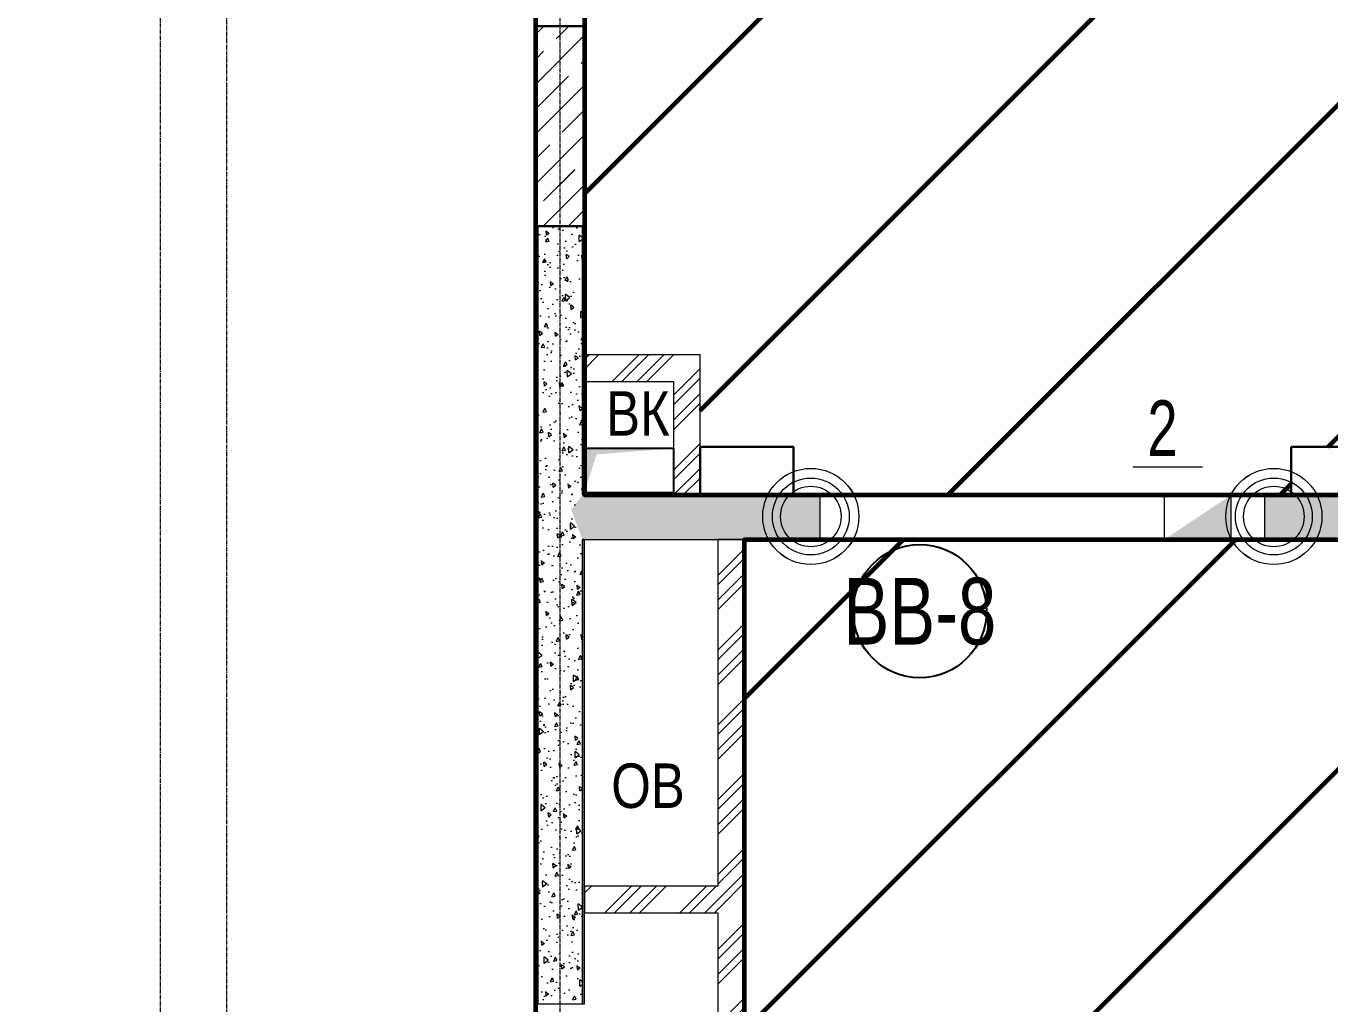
# Model space of a CAD drawing. Header units: millimetres. Extents: x 470010 to 1231400, y -134005 to 421770.
# Drawn here: x 678270 to 684138, y -57011 to -52611 of the extents above; entities that cross this region are included whole.
import ezdxf
from ezdxf.enums import TextEntityAlignment as Align

# ---------------------------------------------------------------- set-up
doc = ezdxf.new("R2010")
doc.units = ezdxf.units.MM
doc.linetypes.add('CENTER2', pattern=[28.575, 19.05, -3.175, 3.175, -3.175])
doc.linetypes.add('HIDDEN2', pattern=[4.7625, 3.175, -1.5875])
doc.layers.get('Defpoints').update_dxf_attribs({"color": 140})
for name, color, linetype, lineweight in [('0) шп потолок', 3, 'Continuous', 60), ('АР_Витраж марка', 140, 'Continuous', 9), ('АР_Колонны', 70, 'Continuous', 30), ('АР_Отв. марка', 4, 'Continuous', 9), ('АР_Отверстия', 1, 'Continuous', 9), ('АР_Стены ЖБ', 7, 'Continuous', 35), ('АР_Стены кирпич', 32, 'Continuous', 20), ('АР_Стены ПЕНОблок', 52, 'Continuous', 20), ('АР_Тонкая', 254, 'Continuous', 5), ('АР_Штриховка', 8, 'Continuous', 0), ('ВК_Шахты', 5, 'Continuous', 9), ('СС_Отверстия', 72, 'Continuous', 9)]:
    doc.layers.add(name, color=color, linetype=linetype, lineweight=lineweight)
doc.layers.add('АР_Делит', color=120, linetype='Continuous', lineweight=0, plot=False)
doc.layers.add('РД_Проем', color=230, linetype='Continuous', lineweight=0, plot=False)
for name, color, linetype, lineweight, true_color in [('МАГНИТЫ', 7, 'Continuous', 30, 0xd100d1), ('РД_Оси_100', 7, 'Continuous', 0, 0x525252), ('РД_проем_инж перемыч_фахверк', 7, 'Continuous', 18, 0xff1f1f)]:
    doc.layers.add(name, color=color, linetype=linetype, lineweight=lineweight, true_color=true_color)
doc.layers.add('РД_Витраж_вн', color=7, linetype='Continuous', true_color=0x148aff)
doc.styles.add('Arial0', font='arial.ttf')
doc.styles.add('Arial_09', font='ARIALN.TTF', dxfattribs={"width": 0.9})
doc.styles.add('style1', font='ARIALN.TTF')
pattern_1 = [(45, (602274.53, -216024.5), (-168.3798, 168.3798), []), (45, (602386.78, -216024.5), (-168.3798, 168.3798), [])]
pattern_2 = [(45, (-63444.08, -115658.25), (-168.3798, 168.3798), []), (45, (-63331.83, -115658.25), (-168.3798, 168.3798), [])]

# ---------------------------------------------------------------- blocks, each defined once
blk = doc.blocks.new('СОШ_2200_АР_ОСИ_М100_28.05.24')
at = {"layer": 'РД_Оси_100', "color": 251, "linetype": 'CENTER2', "true_color": 0x636466}
for points in [[(5849.555, 139938.679), (6000, 139538.679), (6000, -6194.559)], [(6300, -6195.83), (6300, 139538.679), (6450, 139938.679)], [(7800, -6155), (7800, 139938.679)]]:
    blk.add_lwpolyline(points, dxfattribs=at)
blk = doc.blocks.new('MOK-МаркаПроема инж.')
blk.add_line((-1.328, -1.754), (1.802, -1.754))
at = {"color": 0, "style": 'Arial0', "width": 0.7}
blk.add_attdef('АР-ПРОЕМ:Коробка', text='', height=2.5, dxfattribs=at).set_placement((0, 0), align=Align.MIDDLE)
blk = doc.blocks.new('МаркаВитража1')
at = {"layer": 'Defpoints'}
blk.add_circle((0, 0), 3, dxfattribs=at)
at = {"color": 0, "linetype": 'ByBlock', "lineweight": -2, "style": 'Arial_09', "width": 0.9}
blk.add_attdef('АР-ОКНО:НАИМЕНОВАНИЕ', text='', height=3, dxfattribs=at).set_placement((0, 0), align=Align.MIDDLE)
blk = doc.blocks.new('A$C9108343f')
at = {"layer": 'АР_Штриховка', "linetype": 'Continuous', "lineweight": 0, "true_color": 0x000000}
h = blk.add_hatch(dxfattribs=at)
h.set_pattern_fill('AR-CONC', color=18, angle=45, style=0)
h.set_pattern_definition([(95, (-63444.08, -115658.25), (140.09465, 117.55338), [19.05, -209.55]), (40, (-63444.08, -115658.25), (-160.01845, 110.17673), [15.24, -167.64058]), (145.45144, (-63432.4, -115648.45), (-19.9238, 227.7301), [16.19, -178.09024]), (91.1842, (-63480, -115622.33), (221.41024, 161.9534), [28.575, -314.325]), (141.63556, (-63461.55, -115608.83), (-7.0866, 342.82676), [24.28502, -267.1356]), (36.18415, (-63480, -115622.33), (-7.0866, 342.82676), [22.85997, -251.45973]), (66, (-63453.06, -115613.35), (179.51998, 34.89515), [19.05, -209.55]), (11, (-63453.06, -115613.35), (-86.53993, 173.9412), [15.24, -167.64]), (116.45145, (-63438.1, -115610.44), (92.98005, 208.83634), [16.19, -178.08994]), (82.5, (-63444.08, -115658.25), (-57.60547, 61.973414), [0, -165.608, 0, -170.18, 0, -168.275]), (52.5, (-63444.08, -115658.25), (-23.589727, 118.087), [0, -97.028, 0, -161.798, 0, -64.135]), (12.5, (-63484.135, -115698.3), (99.927863, 91.826196), [0, -63.5, 0, -198.12, 0, -262.89]), (2.5, (-63502.1, -115716.26), (86.763904, 122.72239), [0, -82.55, 0, -131.572, 0, -186.69])])
h.paths.add_polyline_path([(14855, 43355), (15055, 43355), (15055, 43885), (14855, 43885)], flags=0)
h.paths.add_polyline_path([(14855, 43885), (15055, 43885), (15055, 45445), (15005, 45578.3), (14855, 45645)], flags=0)
h.paths.add_polyline_path([(14855, 45645), (15005, 45578.3), (15055, 45645), (15055, 46155), (14855, 46155)], flags=0)
h.paths.add_polyline_path([(14855, 46155), (15055, 46155), (15055, 46855), (14855, 46855)], flags=0)
h = blk.add_hatch(dxfattribs=at)
h.set_pattern_fill('ANSI32', color=18, scale=25, style=0)
h.set_pattern_definition([(45, (-63444.08, -115658.25), (-168.3798, 168.3798), []), (45, (-63331.83, -115658.25), (-168.3798, 168.3798), [])])
h.paths.add_polyline_path([(15065, 46275), (15065, 46155), (15465, 46155), (15585, 46275)], flags=0)
h = blk.add_hatch(dxfattribs=at)
h.set_pattern_fill('ANSI32', color=18, scale=25, angle=-360, style=0)
h.set_pattern_definition(pattern_2)
h.paths.add_polyline_path([(15585, 46275), (15465, 46155), (15465, 45645), (15585, 45645)], flags=0)
h = blk.add_hatch(dxfattribs=at)
h.set_pattern_fill('AR-CONC', color=18, angle=405, style=0)
h.set_pattern_definition([(95, (-63444.08, -115658.25), (140.09465, 117.55338), [19.05, -209.55]), (40, (-63444.08, -115658.25), (-160.01845, 110.17673), [15.24, -167.64058]), (145.45144, (-63432.4, -115648.45), (-19.9238, 227.7301), [16.19, -178.09024]), (91.1842, (-63480, -115622.33), (221.41024, 161.9534), [28.575, -314.325]), (141.63556, (-63461.55, -115608.83), (-7.0866, 342.82676), [24.28502, -267.1356]), (36.18415, (-63480, -115622.33), (-7.0866, 342.82676), [22.85997, -251.45973]), (66, (-63453.06, -115613.35), (179.51998, 34.89515), [19.05, -209.55]), (11, (-63453.06, -115613.35), (-86.53993, 173.9412), [15.24, -167.64]), (116.45145, (-63438.1, -115610.44), (92.98005, 208.83634), [16.19, -178.08994]), (82.5, (-63444.08, -115658.25), (-57.60547, 61.973414), [0, -165.608, 0, -170.18, 0, -168.275]), (52.5, (-63444.08, -115658.25), (-23.589727, 118.087), [0, -97.028, 0, -161.798, 0, -64.135]), (12.5, (-63484.135, -115698.3), (99.927863, 91.826196), [0, -63.5, 0, -198.12, 0, -262.89]), (2.5, (-63502.1, -115716.26), (86.763904, 122.72239), [0, -82.55, 0, -131.572, 0, -186.69])])
h.paths.add_polyline_path([(19345, 45445), (19345, 45645), (18945, 45645), (18945, 45445)], flags=0)
h.paths.add_polyline_path([(18945, 45445), (18945, 45645), (18125, 45645), (18125, 45445)], flags=0)
h.paths.add_polyline_path([(16125, 45445), (16125, 45645), (15465, 45645), (15465, 45445)], flags=0)
h.paths.add_polyline_path([(15465, 45445), (15465, 45645), (15055, 45645), (15005, 45578.3), (15055, 45445)], flags=0)
h = blk.add_hatch(dxfattribs=at)
h.set_pattern_fill('ANSI32', color=18, scale=25, angle=-360, style=0)
h.set_pattern_definition([(45, (-63444.08, -115658.25), (-168.3798, 168.3798), []), (45, (-63331.83, -115658.25), (-168.3798, 168.3798), [])])
h.paths.add_polyline_path([(15785, 45445), (15665, 45445), (15665, 43885), (15695, 43845), (15785, 43885)], flags=0)
h.paths.add_polyline_path([(15785, 43885), (15695, 43845), (15665, 43765), (15665, 43052.1), (15785, 42932.1)], flags=0)
h = blk.add_hatch(dxfattribs=at)
h.set_pattern_fill('ANSI32', color=18, scale=25, angle=360, style=0)
h.set_pattern_definition(pattern_2)
h.paths.add_polyline_path([(15665, 43765), (15695, 43845), (15665, 43885), (15065, 43885), (15065, 43765)], flags=0)
at = {"layer": 'СС_Отверстия', "linetype": 'Continuous', "lineweight": 5, "true_color": 0x000000}
for points in [[(17975, 45445), (17975, 45645), (17825, 45545)], [(17675, 45445), (17975, 45445), (17825, 45545)]]:
    blk.add_hatch(color=18, dxfattribs=at).paths.add_polyline_path(points, flags=0)
at = {"color": 18, "linetype": 'Continuous', "true_color": 0x000000}
for p, q in [((15065, 45655), (15065, 45855)), ((15065, 45855), (15465, 45855)), ((15065, 45655), (15065, 45855)), ((15065, 45855), (15465, 45855)), ((15465, 45855), (15465, 45655)), ((15465, 45855), (15465, 45655)), ((15465, 45655), (15065, 45655)), ((15465, 45655), (15065, 45655))]:
    blk.add_line(p, q, dxfattribs=at)
blk.add_solid([(15065, 45655), (15065, 45855), (15118.8, 45827.7), (15465, 45855)], dxfattribs=at)
blk.add_solid([(15065, 45655), (15065, 45855), (15118.8, 45827.7), (15465, 45855)], dxfattribs=at)
at = {"layer": '0) шп потолок'}
for points in [[(19359, 70530), (15065, 70530), (15065, 45645), (19359, 45645), (19359, 68065)], [(14845, 43275.2), (14845, 51955), (7275, 51955), (7275, 42855), (13825, 42855)], [(15785, 42835), (15785, 45445), (18775, 45445), (18775, 42835)]]:
    blk.add_lwpolyline(points, dxfattribs=at)
at = {"layer": 'АР_Делит', "color": 18, "true_color": 0x000000}
for centre, radius in [((16083, 45548.4), 216.3), ((16083, 45548.4), 173), ((18166.9, 45548.4), 216.3), ((18166.9, 45548.4), 173), ((16083, 45548.4), 136.2), ((18166.9, 45548.4), 136.2)]:
    blk.add_circle(centre, radius, dxfattribs=at)
at = {"layer": 'АР_Колонны', "color": 18, "linetype": 'HIDDEN2', "lineweight": 25, "true_color": 0x000000}
for p, q in [((14845, 47755), (15065, 47755)), ((14845, 46855), (14845, 47755)), ((15065, 47755), (15065, 46855)), ((15065, 46855), (14845, 46855))]:
    blk.add_line(p, q, dxfattribs=at)
at = {"layer": 'АР_Колонны', "color": 18, "linetype": 'Continuous', "lineweight": 15, "true_color": 0x000000}
for p, q in [((15065, 47755), (14845, 47755)), ((14845, 47755), (14845, 46855)), ((15065, 47755), (14845, 47755)), ((14845, 47755), (14845, 46855)), ((15065, 46855), (15065, 47755)), ((15065, 46855), (15065, 47755)), ((14845, 46855), (15065, 46855)), ((14845, 46855), (15065, 46855))]:
    blk.add_line(p, q, dxfattribs=at)
at = {"layer": 'АР_Стены ЖБ', "color": 18, "linetype": 'Continuous', "lineweight": 30, "true_color": 0x000000}
for p, q in [((15065, 47755), (14845, 47755)), ((14845, 47755), (14845, 46855)), ((15065, 46855), (15065, 47755)), ((14845, 46855), (15065, 46855))]:
    blk.add_line(p, q, dxfattribs=at)
at = {"layer": 'АР_Стены кирпич', "color": 18, "linetype": 'Continuous', "lineweight": 20, "true_color": 0x000000}
for p, q in [((15065, 46275), (15065, 46155)), ((15585, 46275), (15065, 46275)), ((15585, 45645), (15585, 46275)), ((15065, 46155), (15465, 46155)), ((15465, 46155), (15465, 45645)), ((15465, 45645), (15585, 45645)), ((15785, 45445), (15665, 45445)), ((15665, 45445), (15665, 43885)), ((15785, 43885), (15785, 45445)), ((15665, 43885), (15065, 43885)), ((15065, 43885), (15065, 43765)), ((15785, 42932.1), (15785, 43885)), ((15065, 43765), (15665, 43765)), ((15665, 43765), (15665, 43052.1))]:
    blk.add_line(p, q, dxfattribs=at)
at = {"layer": 'АР_Стены ПЕНОблок', "color": 18, "linetype": 'Continuous', "lineweight": 20, "true_color": 0x000000}
for p, q in [((15055, 46855), (14855, 46855)), ((14855, 46855), (14855, 46155)), ((15055, 46155), (15055, 46855)), ((14855, 46155), (14855, 45645)), ((15055, 45645), (15055, 46155)), ((14855, 45645), (14855, 43885)), ((15465, 45645), (15055, 45645)), ((16125, 45645), (15465, 45645)), ((16125, 45445), (16125, 45645)), ((18945, 45645), (18125, 45645)), ((18125, 45645), (18125, 45445)), ((15055, 43885), (15055, 45445)), ((15055, 45445), (15465, 45445)), ((15465, 45445), (16125, 45445)), ((18125, 45445), (18945, 45445)), ((14855, 43885), (14855, 43355)), ((15055, 43355), (15055, 43885)), ((14855, 43355), (15055, 43355))]:
    blk.add_line(p, q, dxfattribs=at)
at = {"layer": 'АР_Тонкая', "color": 18, "linetype": 'Continuous', "lineweight": 0, "true_color": 0x000000}
for p, q in [((14855, 46855), (14845, 46855)), ((14845, 46855), (14845, 46155)), ((14855, 46155), (14855, 46855)), ((15065, 46855), (15055, 46855)), ((15055, 46855), (15055, 46155)), ((15065, 46155), (15065, 46855)), ((14845, 46155), (14845, 45645)), ((14855, 45645), (14855, 46155)), ((15055, 46155), (15055, 45645)), ((15065, 45645), (15065, 46155)), ((14845, 45645), (14845, 43885)), ((14855, 43885), (14855, 45645)), ((15065, 45445), (15055, 45445)), ((15055, 45445), (15055, 43885)), ((15065, 43885), (15065, 45445)), ((14845, 43885), (14845, 43355)), ((14855, 43355), (14855, 43885)), ((15055, 43885), (15055, 43355)), ((15065, 43355), (15065, 43885)), ((14845, 43355), (14855, 43355)), ((15055, 43355), (15065, 43355))]:
    blk.add_line(p, q, dxfattribs=at)
at = {"layer": 'АР_Штриховка', "color": 18, "linetype": 'Continuous', "lineweight": 5, "true_color": 0x000000}
for p, q in [((14845, 47718.7), (14881.2, 47755)), ((14845, 47494.2), (15065, 47714.2)), ((14936.7, 47698.2), (14993.5, 47755)), ((14908.7, 47670.2), (14908.7, 47670.2)), ((14845, 47606.5), (14880.6, 47642.1)), ((15049, 47586), (15065, 47602)), ((14852.5, 47389.5), (14992.8, 47529.8)), ((15020.9, 47557.9), (15020.9, 47557.9)), ((14845, 47269.7), (15065, 47489.7)), ((14964.8, 47277.3), (15065, 47377.5)), ((14845, 47045.2), (15065, 47265.2)), ((14936.7, 47249.2), (14936.7, 47249.2)), ((14845, 47157.5), (14908.7, 47221.1)), ((15049, 47137), (15049, 47137)), ((14880.6, 46968.6), (15020.9, 47108.9)), ((14879.3, 46855), (15065, 47040.7)), ((14852.5, 46940.5), (14852.5, 46940.5)), ((14992.8, 46856.3), (15065, 46928.4))]:
    blk.add_line(p, q, dxfattribs=at)
at = {"layer": 'МАГНИТЫ', "color": 18, "true_color": 0x000000}
for p, q in [((15585, 45645), (15585, 45861.7)), ((15585, 45861.7), (16004.6, 45861.7)), ((16004.6, 45861.7), (16004.6, 45645)), ((18665, 45861.7), (18245.3, 45861.7)), ((18245.3, 45861.7), (18245.3, 45645)), ((16004.6, 45645), (15585, 45645)), ((18245.3, 45645), (18665, 45645))]:
    blk.add_line(p, q, dxfattribs=at)
at = {"layer": 'РД_Витраж_вн', "color": 18, "linetype": 'Continuous', "lineweight": 15, "true_color": 0x000000}
for p, q in [((16125, 45645), (18125, 45645)), ((16125, 45445), (18125, 45445))]:
    blk.add_line(p, q, dxfattribs=at)
at = {"layer": 'РД_Проем', "color": 18, "linetype": 'Continuous', "lineweight": 15, "true_color": 0x000000}
for p, q in [((16125, 45645), (18125, 45645)), ((16125, 45445), (18125, 45445))]:
    blk.add_line(p, q, dxfattribs=at)
at = {"layer": 'РД_проем_инж перемыч_фахверк', "color": 18, "linetype": 'Continuous', "lineweight": 15, "true_color": 0x000000}
for p, q in [((16125, 45645), (18125, 45645)), ((16125, 45445), (18125, 45445))]:
    blk.add_line(p, q, dxfattribs=at)
at = {"layer": 'СС_Отверстия', "color": 18, "linetype": 'Continuous', "lineweight": 9, "true_color": 0x000000}
for p, q in [((17975, 45645), (17675, 45645)), ((17675, 45445), (17675, 45645)), ((17975, 45445), (17975, 45645)), ((17975, 45445), (17675, 45445))]:
    blk.add_line(p, q, dxfattribs=at)
at = {"layer": 'АР_Витраж марка', "color": 18, "linetype": 'Continuous', "lineweight": 15, "true_color": 0x000000, "xscale": 100, "yscale": 100, "zscale": 100}
blk.add_blockref('МаркаВитража1', (16573.7, 45122.2), dxfattribs=at).add_auto_attribs({'АР-ОКНО:НАИМЕНОВАНИЕ': 'ВВ-8'})
at = {"layer": 'АР_Отв. марка', "color": 18, "linetype": 'Continuous', "lineweight": 15, "true_color": 0x000000, "xscale": 100, "yscale": 100, "zscale": 100}
blk.add_blockref('MOK-МаркаПроема инж.', (17665.6, 45947.7, 580), dxfattribs=at).add_auto_attribs({'АР-ПРОЕМ:Коробка': '2'})
at = {"layer": 'РД_Оси_100'}
blk.add_blockref('СОШ_2200_АР_ОСИ_М100_28.05.24', (7155, 6755), dxfattribs=at)
at = {"layer": 'Defpoints', "color": 18, "true_color": 0x000000, "style": 'style1'}
for p in [(143949.3, 316089.1), (143975, 281639.5), (143890.4, 273244.7), (143840, 264276.8), (143967.8, 254892.4), (12252, 104178.1), (12382.6, 96023.1)]:
    blk.add_attdef('АР-ПОМЕЩЕНИЕ:НАИМЕНОВАНИЕ', text='', height=100, dxfattribs=at).set_placement(p, align=Align.MIDDLE)
at = {"layer": 'Defpoints', "color": 18, "true_color": 0x000000, "style": 'style1', "flags": 8}
for p in [(143951.3, 279099.1), (143848.3, 269251.1), (143875.3, 260094.2), (144049.7, 250824.7), (163419.3, 238153.4), (155897.5, 237966), (183037.2, 237966), (143342.9, 237876.2)]:
    blk.add_attdef('АР-ПОМЕЩЕНИЕ:НАИМЕНОВАНИЕ', text='', height=100, dxfattribs=at).set_placement(p, align=Align.MIDDLE)
at = {"layer": 'АР_Отверстия', "color": 18, "true_color": 0x000000, "style": 'style1'}
blk.add_text('ОВ', height=200, dxfattribs=at).set_placement((15184.9, 44236.9))
at = {"layer": 'ВК_Шахты', "color": 18, "true_color": 0x000000, "style": 'style1'}
blk.add_text('ВК', height=200, dxfattribs=at).set_placement((15161.8, 45912))

msp = doc.modelspace()

# ---------------------------------------------------------------- hatches: boundary and pattern name
at = {"layer": '0) шп потолок'}
h = msp.add_hatch(dxfattribs=at)
h.set_pattern_fill('ANSI31', color=3, scale=333)
h.paths.add_polyline_path([(685063.57, -43411.242), (685063.57, -42811.242), (685063.57, -42611.242), (685063.57, -42011.242), (685063.57, -41861.242), (685063.57, -40961.242), (685063.57, -39861.242), (685063.57, -39651.242), (685063.57, -38161.242), (685063.57, -37586.487), (684843.57, -37586.487), (684843.57, -37296.487), (685063.57, -37296.487), (685063.57, -36061.242), (685063.57, -35161.242), (685063.57, -34061.242), (685063.57, -32711.242), (685063.57, -32521.242), (685073.57, -32301.242), (692853.57, -32301.242), (692853.57, -32011.242), (692863.047, -28611.242), (692853.57, -28611.242), (692853.57, -27711.242), (692863.831, -26236.242), (689593.57, -26236.242), (689593.57, -25336.242), (687593.57, -25336.242), (687593.57, -25336.242), (686818.57, -25336.242), (686818.57, -29836.242), (685077.58, -29836.242), (682453.57, -29836.242), (682453.57, -30256.242), (680783.57, -30256.242), (680783.57, -54091.242), (681303.57, -54091.242), (681303.57, -54504.57), (681723.244, -54504.57), (681723.244, -54721.242), (683963.896, -54721.242), (683963.896, -54504.57), (684383.57, -54504.57), (684383.57, -54721.242), (684543.57, -54721.242), (684543.57, -54091.242), (684543.57, -52221.242), (685063.57, -52221.242), (685063.57, -51311.242), (685063.57, -50111.242), (685063.57, -49811.242), (685063.57, -46911.242), (685063.57, -46311.242), (685063.57, -45411.242)])
h = msp.add_hatch(dxfattribs=at)
h.set_pattern_fill('ANSI31', color=3, scale=333)
h.paths.add_polyline_path([(700363.966, -68211.242), (700363.966, -67611.242), (699673.57, -67611.242), (699673.57, -67311.242), (695193.57, -67311.242), (695193.57, -68210.434), (694903.511, -68210.544), (693273.563, -68211.166), (693073.563, -68211.242), (692873.57, -68211.242), (691173.57, -68211.242), (684173.57, -68211.242), (684173.57, -68011.242), (684173.57, -65811.242), (684173.57, -65611.242), (684173.57, -64311.242), (684173.57, -59911.242), (684823.57, -59911.242), (684823.57, -59691.242), (685063.57, -59691.242), (685063.57, -57531.242), (684493.57, -57531.242), (684493.57, -54921.242), (681503.566, -54921.242), (681503.566, -57531.242), (680783.57, -57531.242), (680783.57, -58211.242), (680783.57, -58511.242), (680783.57, -61411.242), (680783.57, -61911.242), (680783.57, -62811.242), (680783.57, -66801.242), (680773.57, -67021.242), (679573.57, -67021.242), (672993.57, -67021.242), (672993.57, -67611.257), (672973.57, -67597.767), (672973.57, -70161.242), (672993.57, -70161.242), (672993.57, -70351.242), (673213.57, -70351.242), (673213.57, -70701.242), (679573.57, -70701.242), (679573.57, -70421.242), (680773.57, -70421.242), (680774.132, -70421.242), (680774.132, -70734.234), (680773.57, -70734.796), (680773.57, -72201.242), (682173.57, -72201.242), (684173.57, -72201.242), (684173.57, -72168.693), (698794.179, -72168.693), (698794.179, -71911.242), (699673.57, -71911.242), (699673.57, -71911.242), (700363.966, -71911.242)])
h.paths.add_polyline_path([(684404.826, -59899.073), (684791.115, -59899.073), (684791.115, -59598.459), (684404.826, -59598.459)], flags=24)
at = {"layer": 'АР_Штриховка', "linetype": 'Continuous', "lineweight": 0, "true_color": 0x000000}
h = msp.add_hatch(dxfattribs=at)
h.set_pattern_fill('AR-CONC', color=18, angle=45, style=0)
h.set_pattern_definition([(95, (602274.53, -216024.49), (140.09465, 117.55338), [19.05, -209.55]), (40, (602274.53, -216024.5), (-160.01845, 110.17673), [15.24, -167.64058]), (145.45144, (602286.2, -216014.7), (-19.9238, 227.7301), [16.19, -178.09024]), (91.1842, (602238.6, -215988.57), (221.41024, 161.9534), [28.575, -314.325]), (141.63556, (602257.06, -215975.07), (-7.0866, 342.82676), [24.28502, -267.1356]), (36.18415, (602238.6, -215988.57), (-7.0866, 342.82676), [22.85997, -251.45973]), (66, (602265.55, -215979.59), (179.51998, 34.89515), [19.05, -209.55]), (11, (602265.55, -215979.59), (-86.53993, 173.9412), [15.24, -167.64]), (116.45145, (602280.51, -215976.68), (92.98005, 208.83634), [16.19, -178.08994]), (82.5, (602274.53, -216024.49), (-57.60547, 61.973414), [0, -165.608, 0, -170.18, 0, -168.275]), (52.5, (602274.53, -216024.49), (-23.589727, 118.087), [0, -97.028, 0, -161.798, 0, -64.135]), (12.5, (602234.48, -216064.544), (99.927863, 91.826196), [0, -63.5, 0, -198.12, 0, -262.89]), (2.5, (602216.52, -216082.5), (86.763904, 122.72239), [0, -82.55, 0, -131.572, 0, -186.69])])
h.paths.add_polyline_path([(680573.57, -57011.242), (680773.57, -57011.242), (680773.57, -56481.242), (680573.57, -56481.242)], flags=0)
h.paths.add_polyline_path([(680573.57, -56481.242), (680773.57, -56481.242), (680773.57, -54921.242), (680723.57, -54787.909), (680573.57, -54721.242)], flags=0)
h.paths.add_polyline_path([(680573.57, -54721.242), (680723.57, -54787.909), (680773.57, -54721.242), (680773.57, -54211.242), (680573.57, -54211.242)], flags=0)
h.paths.add_polyline_path([(680573.57, -54211.242), (680773.57, -54211.242), (680773.57, -53511.242), (680573.57, -53511.242)], flags=0)
h = msp.add_hatch(dxfattribs=at)
h.set_pattern_fill('ANSI32', color=18, scale=25, style=0)
h.set_pattern_definition([(45, (602274.53, -216024.5), (-168.3798, 168.3798), []), (45, (602386.78, -216024.5), (-168.3798, 168.3798), [])])
h.paths.add_polyline_path([(680783.57, -54091.242), (680783.57, -54211.242), (681183.57, -54211.242), (681303.57, -54091.242)], flags=0)
h = msp.add_hatch(dxfattribs=at)
h.set_pattern_fill('ANSI32', color=18, scale=25, angle=-360, style=0)
h.set_pattern_definition(pattern_1)
h.paths.add_polyline_path([(681303.57, -54091.242), (681183.57, -54211.242), (681183.57, -54721.242), (681303.57, -54721.242)], flags=0)
h = msp.add_hatch(dxfattribs=at)
h.set_pattern_fill('AR-CONC', color=18, angle=405, style=0)
h.set_pattern_definition([(95, (602274.53, -216024.49), (140.09465, 117.55338), [19.05, -209.55]), (40, (602274.53, -216024.5), (-160.01845, 110.17673), [15.24, -167.64058]), (145.45144, (602286.2, -216014.7), (-19.9238, 227.7301), [16.19, -178.09024]), (91.1842, (602238.6, -215988.57), (221.41024, 161.9534), [28.575, -314.325]), (141.63556, (602257.06, -215975.07), (-7.0866, 342.82676), [24.28502, -267.1356]), (36.18415, (602238.6, -215988.57), (-7.0866, 342.82676), [22.85997, -251.45973]), (66, (602265.55, -215979.59), (179.51998, 34.89515), [19.05, -209.55]), (11, (602265.55, -215979.59), (-86.53993, 173.9412), [15.24, -167.64]), (116.45145, (602280.51, -215976.68), (92.98005, 208.83634), [16.19, -178.08994]), (82.5, (602274.53, -216024.49), (-57.60547, 61.973414), [0, -165.608, 0, -170.18, 0, -168.275]), (52.5, (602274.53, -216024.49), (-23.589727, 118.087), [0, -97.028, 0, -161.798, 0, -64.135]), (12.5, (602234.48, -216064.544), (99.927863, 91.826196), [0, -63.5, 0, -198.12, 0, -262.89]), (2.5, (602216.52, -216082.5), (86.763904, 122.72239), [0, -82.55, 0, -131.572, 0, -186.69])])
h.paths.add_polyline_path([(685063.57, -54921.242), (685063.57, -54721.242), (684663.57, -54721.242), (684663.57, -54921.242)], flags=0)
h.paths.add_polyline_path([(684663.57, -54921.242), (684663.57, -54721.242), (683843.57, -54721.242), (683843.57, -54921.242)], flags=0)
h.paths.add_polyline_path([(681843.57, -54921.242), (681843.57, -54721.242), (681183.57, -54721.242), (681183.57, -54921.242)], flags=0)
h.paths.add_polyline_path([(681183.57, -54921.242), (681183.57, -54721.242), (680773.57, -54721.242), (680723.57, -54787.909), (680773.57, -54921.242)], flags=0)
h = msp.add_hatch(dxfattribs=at)
h.set_pattern_fill('ANSI32', color=18, scale=25, angle=-360, style=0)
h.set_pattern_definition([(45, (602274.53, -216024.5), (-168.3798, 168.3798), []), (45, (602386.78, -216024.5), (-168.3798, 168.3798), [])])
h.paths.add_polyline_path([(681503.566, -54921.242), (681383.566, -54921.242), (681383.566, -56481.242), (681413.566, -56521.242), (681503.566, -56481.242)], flags=0)
h.paths.add_polyline_path([(681503.566, -56481.242), (681413.566, -56521.242), (681383.566, -56601.242), (681383.566, -57314.19), (681503.566, -57434.19)], flags=0)
h = msp.add_hatch(dxfattribs=at)
h.set_pattern_fill('ANSI32', color=18, scale=25, angle=360, style=0)
h.set_pattern_definition(pattern_1)
h.paths.add_polyline_path([(681383.566, -56601.242), (681413.566, -56521.242), (681383.566, -56481.242), (680783.57, -56481.242), (680783.57, -56601.242)], flags=0)
at = {"layer": 'СС_Отверстия', "linetype": 'Continuous', "lineweight": 5, "true_color": 0x000000}
for points in [[(683693.57, -54921.242), (683693.57, -54721.242), (683543.57, -54821.242)], [(683393.57, -54921.242), (683693.57, -54921.242), (683543.57, -54821.242)]]:
    msp.add_hatch(color=18, dxfattribs=at).paths.add_polyline_path(points, flags=0)

# ---------------------------------------------------------------- linework, layer by layer
at = {"color": 18, "linetype": 'Continuous', "true_color": 0x000000}
for p, q in [((680783.57, -54711.242), (680783.57, -54511.242)), ((680783.57, -54511.242), (681183.57, -54511.242)), ((680783.57, -54711.242), (680783.57, -54511.242)), ((680783.57, -54511.242), (681183.57, -54511.242)), ((681183.57, -54511.242), (681183.57, -54711.242)), ((681183.57, -54511.242), (681183.57, -54711.242)), ((681183.57, -54711.242), (680783.57, -54711.242)), ((681183.57, -54711.242), (680783.57, -54711.242))]:
    msp.add_line(p, q, dxfattribs=at)
msp.add_solid([(680783.57, -54711.242), (680783.57, -54511.242), (680837.429, -54538.558), (681183.57, -54511.242)], dxfattribs=at)
msp.add_solid([(680783.57, -54711.242), (680783.57, -54511.242), (680837.429, -54538.558), (681183.57, -54511.242)], dxfattribs=at)
at = {"layer": '0) шп потолок'}
for points in [[(685077.58, -29836.242), (680783.57, -29836.242), (680783.57, -54721.242), (685077.58, -54721.242), (685077.58, -32301.242)], [(680563.57, -57091.084), (680563.57, -48411.242), (672993.566, -48411.242), (672993.566, -57511.242), (679543.57, -57511.242)], [(681503.566, -57531.242), (681503.566, -54921.242), (684493.57, -54921.242), (684493.57, -57531.242)]]:
    msp.add_lwpolyline(points, dxfattribs=at)
at = {"layer": 'АР_Делит', "color": 18, "true_color": 0x000000}
for centre, radius in [((681801.65, -54817.855), 216.336), ((683885.49, -54817.855), 216.336), ((681801.65, -54817.855), 173.036), ((681801.65, -54817.855), 136.212), ((683885.49, -54817.855), 173.036), ((683885.49, -54817.855), 136.212)]:
    msp.add_circle(centre, radius, dxfattribs=at)
at = {"layer": 'АР_Колонны', "color": 18, "linetype": 'HIDDEN2', "lineweight": 25, "true_color": 0x000000}
for p, q in [((680563.57, -52611.242), (680783.57, -52611.242)), ((680563.57, -53511.242), (680563.57, -52611.242)), ((680783.57, -52611.242), (680783.57, -53511.242)), ((680783.57, -53511.242), (680563.57, -53511.242))]:
    msp.add_line(p, q, dxfattribs=at)
at = {"layer": 'АР_Колонны', "color": 18, "linetype": 'Continuous', "lineweight": 15, "true_color": 0x000000}
for p, q in [((680783.57, -52611.242), (680563.57, -52611.242)), ((680563.57, -52611.242), (680563.57, -53511.242)), ((680783.57, -52611.242), (680563.57, -52611.242)), ((680563.57, -52611.242), (680563.57, -53511.242)), ((680783.57, -53511.242), (680783.57, -52611.242)), ((680783.57, -53511.242), (680783.57, -52611.242)), ((680563.57, -53511.242), (680783.57, -53511.242)), ((680563.57, -53511.242), (680783.57, -53511.242))]:
    msp.add_line(p, q, dxfattribs=at)
at = {"layer": 'АР_Стены ЖБ', "color": 18, "linetype": 'Continuous', "lineweight": 30, "true_color": 0x000000}
for p, q in [((680783.57, -52611.242), (680563.57, -52611.242)), ((680563.57, -52611.242), (680563.57, -53511.242)), ((680783.57, -53511.242), (680783.57, -52611.242)), ((680563.57, -53511.242), (680783.57, -53511.242))]:
    msp.add_line(p, q, dxfattribs=at)
at = {"layer": 'АР_Стены кирпич', "color": 18, "linetype": 'Continuous', "lineweight": 20, "true_color": 0x000000}
for p, q in [((680783.57, -54091.242), (680783.57, -54211.242)), ((681303.57, -54091.242), (680783.57, -54091.242)), ((681303.57, -54721.242), (681303.57, -54091.242)), ((680783.57, -54211.242), (681183.57, -54211.242)), ((681183.57, -54211.242), (681183.57, -54721.242)), ((681183.57, -54721.242), (681303.57, -54721.242)), ((681503.566, -54921.242), (681383.566, -54921.242)), ((681383.566, -54921.242), (681383.566, -56481.242)), ((681503.566, -56481.242), (681503.566, -54921.242)), ((681383.566, -56481.242), (680783.57, -56481.242)), ((680783.57, -56481.242), (680783.57, -56601.242)), ((681503.566, -57434.19), (681503.566, -56481.242)), ((680783.57, -56601.242), (681383.566, -56601.242)), ((681383.566, -56601.242), (681383.566, -57314.19))]:
    msp.add_line(p, q, dxfattribs=at)
at = {"layer": 'АР_Стены ПЕНОблок', "color": 18, "linetype": 'Continuous', "lineweight": 20, "true_color": 0x000000}
for p, q in [((680773.57, -53511.242), (680573.57, -53511.242)), ((680573.57, -53511.242), (680573.57, -54211.242)), ((680773.57, -54211.242), (680773.57, -53511.242)), ((680573.57, -54211.242), (680573.57, -54721.242)), ((680773.57, -54721.242), (680773.57, -54211.242)), ((680573.57, -54721.242), (680573.57, -56481.242)), ((681183.57, -54721.242), (680773.57, -54721.242)), ((681843.57, -54721.242), (681183.57, -54721.242)), ((681843.57, -54921.242), (681843.57, -54721.242)), ((684663.57, -54721.242), (683843.57, -54721.242)), ((683843.57, -54721.242), (683843.57, -54921.242)), ((680773.57, -56481.242), (680773.57, -54921.242)), ((680773.57, -54921.242), (681183.57, -54921.242)), ((681183.57, -54921.242), (681843.57, -54921.242)), ((683843.57, -54921.242), (684663.57, -54921.242)), ((680573.57, -56481.242), (680573.57, -57011.242)), ((680773.57, -57011.242), (680773.57, -56481.242)), ((680573.57, -57011.242), (680773.57, -57011.242))]:
    msp.add_line(p, q, dxfattribs=at)
at = {"layer": 'АР_Тонкая', "color": 18, "linetype": 'Continuous', "lineweight": 0, "true_color": 0x000000}
for p, q in [((680573.57, -53511.242), (680563.57, -53511.242)), ((680563.57, -53511.242), (680563.57, -54211.242)), ((680573.57, -54211.242), (680573.57, -53511.242)), ((680783.57, -53511.242), (680773.57, -53511.242)), ((680773.57, -53511.242), (680773.57, -54211.242)), ((680783.57, -54211.242), (680783.57, -53511.242)), ((680563.57, -54211.242), (680563.57, -54721.242)), ((680573.57, -54721.242), (680573.57, -54211.242)), ((680773.57, -54211.242), (680773.57, -54721.242)), ((680783.57, -54721.242), (680783.57, -54211.242)), ((680563.57, -54721.242), (680563.57, -56481.242)), ((680573.57, -56481.242), (680573.57, -54721.242)), ((680783.57, -54921.242), (680773.57, -54921.242)), ((680773.57, -54921.242), (680773.57, -56481.242)), ((680783.57, -56481.242), (680783.57, -54921.242)), ((680563.57, -56481.242), (680563.57, -57011.242)), ((680573.57, -57011.242), (680573.57, -56481.242)), ((680773.57, -56481.242), (680773.57, -57011.242)), ((680783.57, -57011.242), (680783.57, -56481.242)), ((680563.57, -57011.242), (680573.57, -57011.242)), ((680773.57, -57011.242), (680783.57, -57011.242))]:
    msp.add_line(p, q, dxfattribs=at)
at = {"layer": 'АР_Штриховка', "color": 18, "linetype": 'Continuous', "lineweight": 5, "true_color": 0x000000}
for p, q in [((680563.57, -52647.524), (680599.852, -52611.242)), ((680655.327, -52668.02), (680712.105, -52611.242)), ((680563.57, -52872.031), (680783.57, -52652.031)), ((680563.57, -52759.778), (680599.201, -52724.147)), ((680767.58, -52780.273), (680783.57, -52764.284)), ((680571.137, -52976.717), (680711.454, -52836.4)), ((680563.57, -53096.537), (680783.57, -52876.537)), ((680683.39, -53088.97), (680783.57, -52988.79)), ((680563.57, -53321.043), (680783.57, -53101.043)), ((680563.57, -53208.79), (680627.264, -53145.096)), ((680599.201, -53397.666), (680739.517, -53257.35)), ((680597.878, -53511.242), (680783.57, -53325.55)), ((680711.454, -53509.919), (680783.57, -53437.803))]:
    msp.add_line(p, q, dxfattribs=at)
at = {"layer": 'МАГНИТЫ', "color": 18, "true_color": 0x000000}
for p, q in [((681303.57, -54721.242), (681303.57, -54504.57)), ((681303.57, -54504.57), (681723.244, -54504.57)), ((681723.244, -54504.57), (681723.244, -54721.242)), ((684383.57, -54504.57), (683963.896, -54504.57)), ((683963.896, -54504.57), (683963.896, -54721.242)), ((681723.244, -54721.242), (681303.57, -54721.242)), ((683963.896, -54721.242), (684383.57, -54721.242))]:
    msp.add_line(p, q, dxfattribs=at)
at = {"layer": 'РД_Витраж_вн', "color": 18, "linetype": 'Continuous', "lineweight": 15, "true_color": 0x000000}
for p, q in [((681843.57, -54721.242), (683843.57, -54721.242)), ((681843.57, -54921.242), (683843.57, -54921.242))]:
    msp.add_line(p, q, dxfattribs=at)
at = {"layer": 'РД_Проем', "color": 18, "linetype": 'Continuous', "lineweight": 15, "true_color": 0x000000}
for p, q in [((681843.57, -54721.242), (683843.57, -54721.242)), ((681843.57, -54921.242), (683843.57, -54921.242))]:
    msp.add_line(p, q, dxfattribs=at)
at = {"layer": 'РД_проем_инж перемыч_фахверк', "color": 18, "linetype": 'Continuous', "lineweight": 15, "true_color": 0x000000}
for p, q in [((681843.57, -54721.242), (683843.57, -54721.242)), ((681843.57, -54921.242), (683843.57, -54921.242))]:
    msp.add_line(p, q, dxfattribs=at)
at = {"layer": 'СС_Отверстия', "color": 18, "linetype": 'Continuous', "lineweight": 9, "true_color": 0x000000}
for p, q in [((683693.57, -54721.242), (683393.57, -54721.242)), ((683393.57, -54921.242), (683393.57, -54721.242)), ((683693.57, -54921.242), (683693.57, -54721.242)), ((683693.57, -54921.242), (683393.57, -54921.242))]:
    msp.add_line(p, q, dxfattribs=at)

# ---------------------------------------------------------------- block references
msp.add_blockref('A$C9108343f', (665718.612, -100366.242))
at = {"layer": 'АР_Витраж марка', "color": 18, "linetype": 'Continuous', "lineweight": 15, "true_color": 0x000000, "xscale": 100, "yscale": 100, "zscale": 100}
msp.add_blockref('МаркаВитража1', (682292.351, -55243.996), dxfattribs=at).add_auto_attribs({'АР-ОКНО:НАИМЕНОВАНИЕ': 'ВВ-8'})
at = {"layer": 'АР_Отв. марка', "color": 18, "linetype": 'Continuous', "lineweight": 15, "true_color": 0x000000, "xscale": 100, "yscale": 100, "zscale": 100}
msp.add_blockref('MOK-МаркаПроема инж.', (683384.171, -54418.502, 580), dxfattribs=at).add_auto_attribs({'АР-ПРОЕМ:Коробка': '2'})
at = {"layer": 'РД_Оси_100'}
msp.add_blockref('СОШ_2200_АР_ОСИ_М100_28.05.24', (672873.57, -93611.242), dxfattribs=at)

# ---------------------------------------------------------------- texts
at = {"layer": 'АР_Отверстия', "color": 18, "true_color": 0x000000, "style": 'style1'}
msp.add_text('ОВ', height=200, dxfattribs=at).set_placement((680903.504, -56129.298))
at = {"layer": 'ВК_Шахты', "color": 18, "true_color": 0x000000, "style": 'style1'}
msp.add_text('ВК', height=200, dxfattribs=at).set_placement((680880.368, -54454.289))

doc.saveas('drawing.dxf')
